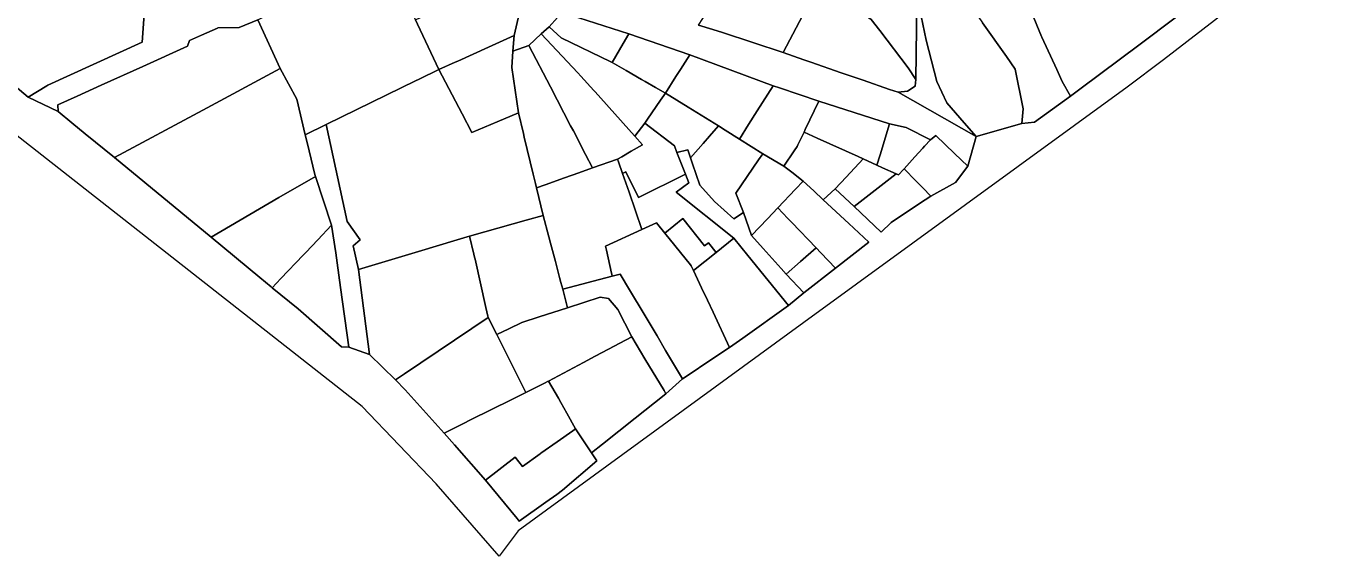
# Model space of a CAD drawing. Header units: inches. Extents: x 469561 to 471650, y 1000291 to 1003909.
# Drawn here: x 470920.8 to 471252, y 1000290.6 to 1000425.9 of the extents above; entities that cross this region are included whole.
import ezdxf

# ---------------------------------------------------------------- set-up
doc = ezdxf.new("R2010")
doc.units = ezdxf.units.IN
doc.header["$MEASUREMENT"] = 0
doc.layers.add('Gulele_10_08_New_Parcel', color=7, linetype='Continuous')

msp = doc.modelspace()

# ---------------------------------------------------------------- linework, layer by layer
at = {"layer": 'Gulele_10_08_New_Parcel'}
for points in [[(471269.5416, 1000462.1588), (471211.4731, 1000417.2532), (471202.1631, 1000410.2677), (471119.6125, 1000350.1849), (471046.5759, 1000297.0267), (471041.7329, 1000290.5708), (471025.6619, 1000308.995), (471006.7273, 1000328.8018), (470870.5715, 1000435.4985), (470556.3433, 1000687.9273)], [(470980.0165, 1000427.4644), (470975.2793, 1000425.5793), (470969.856, 1000425.411), (470969.716, 1000425.3492), (470965.6755, 1000423.5651), (470964.8728, 1000423.2106), (470962.5704, 1000422.194), (470962.0974, 1000420.7748), (470950.6695, 1000415.6019), (470940.0346, 1000410.788), (470933.8712, 1000407.9982), (470928.9693, 1000405.7793), (470929.0293, 1000404.0793), (470921.3174, 1000407.7176), (470926.1456, 1000410.6682), (470926.4267, 1000410.84), (470950.4993, 1000421.7793), (470951.4093, 1000434.7793)], [(470918.0141, 1000410.5981), (470921.3174, 1000407.7176), (470929.0293, 1000404.0793), (470932.5378, 1000401.2106), (470935.9532, 1000398.418), (470943.4032, 1000392.3264), (470968.1381, 1000372.026), (470980.5973, 1000361.6933), (470983.4416, 1000359.3345), (470983.7493, 1000359.0793), (470990.3793, 1000353.6793), (471001.4093, 1000343.9793), (471003.3393, 1000343.8793), (471008.5593, 1000342.0793), (471015.1985, 1000335.5418), (471017.6893, 1000332.9793), (471027.6293, 1000321.9793), (471030.283, 1000318.9638), (471038.1893, 1000309.9793), (471046.2881, 1000300.1484), (471046.8393, 1000299.4793), (471053.6848, 1000304.3632), (471056.442, 1000306.3303), (471057.9133, 1000307.38), (471066.6839, 1000314.8695), (471065.3248, 1000316.9205), (471068.1183, 1000319.1401), (471076.4456, 1000325.7567), (471081.4209, 1000329.71), (471084.3236, 1000332.0164), (471088.561, 1000335.8597), (471091.0024, 1000337.4806), (471094.5723, 1000339.8508), (471100.5836, 1000343.8419), (471103.9642, 1000346.2503), (471115.6611, 1000354.5834), (471119.5893, 1000357.7793), (471127.6593, 1000364.0793), (471136.1586, 1000370.7449), (471131.0419, 1000375.5005), (471124.5215, 1000381.5606), (471127.5852, 1000384.3442), (471132.4088, 1000379.8043), (471139.3121, 1000373.3071), (471141.8743, 1000375.7707), (471143.9904, 1000377.1749), (471145.9621, 1000378.4832), (471149.1417, 1000380.593), (471152.0223, 1000382.5044), (471158.3314, 1000385.9209), (471161.4849, 1000390.1584), (471163.5923, 1000397.6878), (471175.3034, 1000400.9813), (471178.5455, 1000401.3714), (471187.6904, 1000408.0347), (471190.4237, 1000410.074), (471205.1415, 1000421.0551), (471214.8155, 1000428.2731)], [(471092.6898, 1000426.1362), (471096.2988, 1000425.0278), (471098.7685, 1000424.2694), (471114.2961, 1000419.1229), (471119.6003, 1000417.2942), (471121.392, 1000416.6765), (471129.1551, 1000414.0001), (471134.7523, 1000412.0704), (471141.4959, 1000409.7454), (471143.6728, 1000408.9949), (471163.5923, 1000397.6878), (471161.4849, 1000390.1584), (471158.0802, 1000393.399), (471153.3056, 1000397.9435), (471151.9093, 1000396.8793), (471145.7193, 1000399.9793), (471141.4801, 1000400.8999), (471123.4462, 1000406.7141), (471113.3291, 1000410.1148), (471111.7193, 1000410.6559), (471090.4393, 1000418.5793), (471074.8584, 1000423.9624), (471057.8201, 1000429.3854)], [(471177.7254, 1000429.4807), (471180.3252, 1000423.2099), (471180.3793, 1000423.0793), (471184.2088, 1000414.8367), (471185.6293, 1000411.7793), (471187.6904, 1000408.0347), (471178.5455, 1000401.3714), (471175.3034, 1000400.9813), (471175.5967, 1000404.7352), (471173.6025, 1000414.8824), (471171.3333, 1000418.1191), (471165.2715, 1000426.7656)], [(471214.8155, 1000428.2731), (471205.1415, 1000421.0551), (471190.4237, 1000410.074), (471187.6904, 1000408.0347), (471185.6293, 1000411.7793), (471184.2088, 1000414.8367), (471180.3793, 1000423.0793), (471180.3252, 1000423.2099), (471177.7254, 1000429.4807)]]:
    msp.add_lwpolyline(points, dxfattribs=at)
for points in [[(471143.6728, 1000408.9949), (471146.059, 1000409.26), (471148.021, 1000410.5857), (471148.18, 1000412.2295), (471148.3601, 1000425.4037), (471148.3871, 1000427.3793), (471148.4317, 1000430.6404), (471148.4886, 1000434.8054), (471148.4626, 1000434.9748), (471148.0117, 1000437.917), (471147.1593, 1000443.4793), (471152.7899, 1000447.0837), (471162.0475, 1000431.3643), (471149.5874, 1000428.4695), (471150.8774, 1000422.3091), (471153.5992, 1000411.7657), (471156.0792, 1000406.295), (471160.5433, 1000401.1808), (471163.5923, 1000397.6878)], [(470980.0165, 1000427.4644), (470994.7073, 1000434.7295), (471003.9302, 1000439.2905), (471008.1169, 1000441.3609), (471012.3852, 1000443.4717), (471019.4669, 1000429.1515), (471020.2981, 1000427.4708), (471020.8248, 1000426.4057), (471026.2793, 1000414.7793), (471021.2345, 1000412.3212), (471020.3457, 1000411.8882), (471020.1757, 1000411.8053), (471016.8865, 1000410.2027), (470997.4847, 1000400.7492), (470992.1763, 1000398.1627), (470989.9849, 1000407.2591), (470985.7778, 1000415.0905)], [(471092.6898, 1000426.1362), (471092.867, 1000426.416), (471098.2129, 1000434.8568), (471098.6679, 1000435.5752), (471100.7498, 1000438.8625), (471104.3556, 1000436.388), (471105.3253, 1000438.1783), (471106.4837, 1000440.3167), (471108.0321, 1000443.1754), (471108.8341, 1000445.4278), (471116.1224, 1000441.7559), (471116.7353, 1000441.4471), (471117.2524, 1000441.0803), (471121.2533, 1000438.2429), (471124.0637, 1000436.2498), (471121.6569, 1000432.5318), (471119.9775, 1000429.9376), (471118.463, 1000427.0547), (471114.2961, 1000419.1229), (471098.7685, 1000424.2694), (471096.2988, 1000425.0278)], [(471131.9539, 1000431.266), (471136.5654, 1000435.6062), (471138.8394, 1000437.7464), (471140.464, 1000439.2755), (471142.7713, 1000441.4471), (471147.1593, 1000443.4793), (471148.0117, 1000437.917), (471148.4626, 1000434.9748), (471148.4886, 1000434.8054), (471148.4317, 1000430.6404), (471148.3871, 1000427.3793), (471148.3601, 1000425.4037), (471148.18, 1000412.2295), (471146.2711, 1000415.252), (471138.9588, 1000424.7294), (471136.7794, 1000427.5542), (471136.1632, 1000428.0282), (471133.0917, 1000430.3908)], [(470909.4903, 1000418.0309), (470916.0893, 1000427.8793), (470916.993, 1000429.0179), (470922.9823, 1000436.5641), (470923.6293, 1000437.3793), (470928.4936, 1000439.8214), (470928.9628, 1000440.0569), (470934.0907, 1000442.6313), (470934.643, 1000441.9283), (470936.5823, 1000439.4602), (470938.2538, 1000437.3328), (470942.417, 1000432.0342), (470943.7187, 1000432.4316), (470951.4093, 1000434.7793), (470950.4993, 1000421.7793), (470926.4267, 1000410.84), (470926.1456, 1000410.6682), (470921.3174, 1000407.7176), (470918.0141, 1000410.5981), (470916.1721, 1000412.2043), (470913.7867, 1000414.2844), (470911.3913, 1000416.3732)], [(471020.2981, 1000427.4708), (471024.3079, 1000429.394), (471041.9993, 1000437.8793), (471047.7944, 1000434.4367), (471048.0593, 1000434.2793), (471045.5593, 1000423.4793), (471039.0084, 1000420.5232), (471031.1431, 1000416.9741), (471030.4912, 1000416.6799), (471026.2793, 1000414.7793), (471020.8248, 1000426.4057)], [(471045.252, 1000419.5134), (471045.5593, 1000423.4793), (471048.0593, 1000434.2793), (471047.7944, 1000434.4367), (471057.8201, 1000429.3854), (471056.6497, 1000428.1117), (471054.4642, 1000425.7334), (471052.4933, 1000423.9596), (471049.3398, 1000420.9047)], [(471114.2961, 1000419.1229), (471118.463, 1000427.0547), (471119.9775, 1000429.9376), (471121.6569, 1000432.5318), (471124.0637, 1000436.2498), (471124.9374, 1000435.6979), (471129.0049, 1000433.1287), (471129.899, 1000432.5639), (471131.9539, 1000431.266), (471133.0917, 1000430.3908), (471136.1632, 1000428.0282), (471136.7794, 1000427.5542), (471138.9588, 1000424.7294), (471146.2711, 1000415.252), (471148.18, 1000412.2295), (471148.021, 1000410.5857), (471146.059, 1000409.26), (471143.6728, 1000408.9949), (471141.4959, 1000409.7454), (471134.7523, 1000412.0704), (471129.1551, 1000414.0001), (471121.392, 1000416.6765), (471119.6003, 1000417.2942)], [(471149.5874, 1000428.4695), (471162.0475, 1000431.3643), (471165.2715, 1000426.7656), (471171.3333, 1000418.1191), (471173.6025, 1000414.8824), (471175.5967, 1000404.7352), (471175.3034, 1000400.9813), (471163.5923, 1000397.6878), (471160.5433, 1000401.1808), (471156.0792, 1000406.295), (471153.5992, 1000411.7657), (471150.8774, 1000422.3091)], [(470928.9693, 1000405.7793), (470933.8712, 1000407.9982), (470940.0346, 1000410.788), (470950.6695, 1000415.6019), (470962.0974, 1000420.7748), (470962.5704, 1000422.194), (470964.8728, 1000423.2106), (470965.6755, 1000423.5651), (470969.716, 1000425.3492), (470969.856, 1000425.411), (470975.2793, 1000425.5793), (470980.0165, 1000427.4644), (470985.7778, 1000415.0905), (470965.9694, 1000404.4492), (470943.4032, 1000392.3264), (470935.9532, 1000398.418), (470932.5378, 1000401.2106), (470929.0293, 1000404.0793)], [(471054.4642, 1000425.7334), (471056.6497, 1000428.1117), (471057.8201, 1000429.3854), (471074.8584, 1000423.9624), (471073.4346, 1000421.4753), (471070.6257, 1000416.5687), (471070.2825, 1000416.735), (471057.535, 1000422.9116)], [(471026.2793, 1000414.7793), (471030.4912, 1000416.6799), (471031.1431, 1000416.9741), (471039.0084, 1000420.5232), (471045.5593, 1000423.4793), (471045.252, 1000419.5134), (471044.926, 1000415.305), (471046.619, 1000403.7141), (471041.2071, 1000401.4414), (471034.7551, 1000398.7319), (471032.2633, 1000403.4497)], [(471049.3398, 1000420.9047), (471052.4933, 1000423.9596), (471061.8305, 1000413.9924), (471062.6151, 1000413.1194), (471065.9164, 1000409.4457), (471066.2535, 1000409.0706), (471072.7255, 1000401.8688), (471075.5723, 1000398.7009), (471076.3611, 1000397.8232), (471078.3196, 1000395.6138), (471075.448, 1000393.9251), (471073.1024, 1000392.5457), (471071.9693, 1000391.8793), (471065.5999, 1000389.6657), (471063.8031, 1000393.1177), (471060.6822, 1000399.1137), (471059.9867, 1000400.4498), (471054.8334, 1000410.3504)], [(471052.4933, 1000423.9596), (471054.4642, 1000425.7334), (471057.535, 1000422.9116), (471070.2825, 1000416.735), (471070.6257, 1000416.5687), (471074.1398, 1000414.557), (471078.0939, 1000412.2934), (471079.0552, 1000411.743), (471081.656, 1000410.2542), (471084.225, 1000408.7835), (471082.9884, 1000406.9973), (471079.6358, 1000402.1547), (471078.9036, 1000401.097), (471076.3611, 1000397.8232), (471075.5723, 1000398.7009), (471072.7255, 1000401.8688), (471066.2535, 1000409.0706), (471065.9164, 1000409.4457), (471062.6151, 1000413.1194), (471061.8305, 1000413.9924)], [(471070.6257, 1000416.5687), (471073.4346, 1000421.4753), (471074.8584, 1000423.9624), (471090.4393, 1000418.5793), (471088.0741, 1000414.851), (471086.904, 1000413.0064), (471084.225, 1000408.7835), (471081.656, 1000410.2542), (471079.0552, 1000411.743), (471078.0939, 1000412.2934), (471074.1398, 1000414.557)], [(471044.926, 1000415.305), (471045.252, 1000419.5134), (471049.3398, 1000420.9047), (471054.8334, 1000410.3504), (471059.9867, 1000400.4498), (471060.6822, 1000399.1137), (471063.8031, 1000393.1177), (471065.5999, 1000389.6657), (471062.1088, 1000388.4331), (471058.42, 1000387.1307), (471053.4688, 1000385.3825), (471051.2681, 1000384.6055), (471051.001, 1000385.7033), (471050.4287, 1000388.0556), (471048.123, 1000397.5325), (471047.9033, 1000398.4354), (471046.619, 1000403.7141)], [(471084.225, 1000408.7835), (471086.904, 1000413.0064), (471088.0741, 1000414.851), (471090.4393, 1000418.5793), (471111.7193, 1000410.6559), (471107.6761, 1000404.2609), (471105.4475, 1000400.7361), (471103.1087, 1000397.037), (471099.5116, 1000399.2891), (471097.7258, 1000400.4072), (471090.0419, 1000405.1745)], [(470943.4032, 1000392.3264), (470965.9694, 1000404.4492), (470985.7778, 1000415.0905), (470989.9849, 1000407.2591), (470992.1763, 1000398.1627), (470992.7285, 1000395.8706), (470993.1766, 1000394.0104), (470994.6151, 1000388.0392), (470994.7455, 1000387.4977), (470985.4471, 1000382.0909), (470968.1381, 1000372.026)], [(470997.4847, 1000400.7492), (471016.8865, 1000410.2027), (471020.1757, 1000411.8053), (471020.3457, 1000411.8882), (471021.2345, 1000412.3212), (471026.2793, 1000414.7793), (471032.2633, 1000403.4497), (471034.7551, 1000398.7319), (471041.2071, 1000401.4414), (471046.619, 1000403.7141), (471047.9033, 1000398.4354), (471048.123, 1000397.5325), (471050.4287, 1000388.0556), (471051.001, 1000385.7033), (471051.2681, 1000384.6055), (471052.986, 1000377.5445), (471048.6216, 1000376.326), (471038.0969, 1000373.3877), (471034.1721, 1000372.2919), (471033.5725, 1000372.1245), (471030.1105, 1000371.081), (471021.9691, 1000368.627), (471005.7826, 1000363.7481), (471004.3893, 1000369.7859), (471006.2252, 1000371.3401), (471002.9093, 1000375.9793)], [(471103.1087, 1000397.037), (471105.4475, 1000400.7361), (471107.6761, 1000404.2609), (471111.7193, 1000410.6559), (471113.3291, 1000410.1148), (471123.4462, 1000406.7141), (471119.9463, 1000399.4642), (471119.6359, 1000398.8213), (471118.0684, 1000395.5742), (471117.9277, 1000395.2828), (471117.862, 1000395.1852), (471117.075, 1000394.0159), (471114.4786, 1000390.1584), (471109.0586, 1000393.3119)], [(471078.9036, 1000401.097), (471079.6358, 1000402.1547), (471082.9884, 1000406.9973), (471084.225, 1000408.7835), (471090.0419, 1000405.1745), (471097.7258, 1000400.4072), (471095.4602, 1000397.7954), (471093.8092, 1000395.8922), (471090.6305, 1000392.2279), (471089.9407, 1000394.2973), (471087.1538, 1000393.5845), (471086.4916, 1000395.2828)], [(471119.6359, 1000398.8213), (471119.9463, 1000399.4642), (471123.4462, 1000406.7141), (471141.4801, 1000400.8999), (471139.0728, 1000393.0609), (471138.2493, 1000390.3793), (471134.7498, 1000391.9665), (471133.4244, 1000392.5676), (471122.9438, 1000397.321)], [(470992.1763, 1000398.1627), (470997.4847, 1000400.7492), (471002.9093, 1000375.9793), (471006.2252, 1000371.3401), (471004.3893, 1000369.7859), (471005.7826, 1000363.7481), (471008.5593, 1000342.0793), (471003.3393, 1000343.8793), (471001.2093, 1000359.1119), (471000.3224, 1000365.4543), (470999.9693, 1000367.9793), (470998.8844, 1000375.0809), (470994.7455, 1000387.4977), (470994.6151, 1000388.0392), (470993.1766, 1000394.0104), (470992.7285, 1000395.8706)], [(471071.9693, 1000391.8793), (471073.1024, 1000392.5457), (471075.448, 1000393.9251), (471078.3196, 1000395.6138), (471076.3611, 1000397.8232), (471078.9036, 1000401.097), (471086.4916, 1000395.2828), (471087.1538, 1000393.5845), (471089.2928, 1000388.0987), (471077.3217, 1000382.1614), (471074.081, 1000388.6955), (471073.2236, 1000388.2702), (471072.1857, 1000391.2567)], [(471090.6305, 1000392.2279), (471093.8092, 1000395.8922), (471095.4602, 1000397.7954), (471097.7258, 1000400.4072), (471099.5116, 1000399.2891), (471103.1087, 1000397.037), (471109.0586, 1000393.3119), (471107.9664, 1000391.7204), (471102.1604, 1000383.2602), (471104.1313, 1000378.3329), (471101.6676, 1000376.6576), (471096.7403, 1000381.0922), (471092.9693, 1000385.2793), (471091.1282, 1000390.7493)], [(471138.2493, 1000390.3793), (471139.0728, 1000393.0609), (471141.4801, 1000400.8999), (471145.7193, 1000399.9793), (471151.9093, 1000396.8793), (471150.4331, 1000395.2539), (471149.9641, 1000394.7375), (471147.9362, 1000392.5047), (471145.1741, 1000389.4635), (471145.0429, 1000389.319), (471143.7467, 1000387.8918), (471143.1853, 1000388.1458), (471139.7046, 1000389.7208)], [(471114.4786, 1000390.1584), (471117.075, 1000394.0159), (471117.862, 1000395.1852), (471117.9277, 1000395.2828), (471118.0684, 1000395.5742), (471119.6359, 1000398.8213), (471122.9438, 1000397.321), (471133.4244, 1000392.5676), (471134.7498, 1000391.9665), (471130.4199, 1000387.36), (471127.5852, 1000384.3442), (471124.5215, 1000381.5606), (471122.1013, 1000383.8099), (471119.4059, 1000386.3151), (471116.4666, 1000388.6077)], [(471145.1741, 1000389.4635), (471147.9362, 1000392.5047), (471149.9641, 1000394.7375), (471150.4331, 1000395.2539), (471151.9093, 1000396.8793), (471153.3056, 1000397.9435), (471158.0802, 1000393.399), (471161.4849, 1000390.1584), (471158.3314, 1000385.9209), (471152.0223, 1000382.5044), (471149.9642, 1000384.5958), (471148.1838, 1000386.4051)], [(471086.9843, 1000383.4573), (471090.2034, 1000385.8958), (471089.2928, 1000388.0987), (471087.1538, 1000393.5845), (471089.9407, 1000394.2973), (471090.6305, 1000392.2279), (471091.1282, 1000390.7493), (471092.9693, 1000385.2793), (471096.7403, 1000381.0922), (471101.6676, 1000376.6576), (471104.1313, 1000378.3329), (471106.2007, 1000372.4202), (471109.1461, 1000369.1475), (471113.7906, 1000363.9871), (471115.0699, 1000362.5656), (471119.5893, 1000357.7793), (471115.6611, 1000354.5834), (471105.2785, 1000367.3057), (471101.6676, 1000371.7303)], [(471051.2681, 1000384.6055), (471053.4688, 1000385.3825), (471058.42, 1000387.1307), (471062.1088, 1000388.4331), (471065.5999, 1000389.6657), (471071.9693, 1000391.8793), (471072.1857, 1000391.2567), (471073.2236, 1000388.2702), (471074.8992, 1000383.4487), (471078.2089, 1000373.9254), (471068.9301, 1000369.7406), (471069.1606, 1000368.6909), (471070.4503, 1000362.8165), (471070.5062, 1000362.562), (471070.6296, 1000362.0621), (471057.9519, 1000358.7119), (471057.5001, 1000360.4252), (471057.153, 1000361.7416), (471056.0959, 1000365.7507), (471054.849, 1000370.4794), (471054.427, 1000372.0798), (471052.986, 1000377.5445)], [(471102.1604, 1000383.2602), (471107.9664, 1000391.7204), (471109.0586, 1000393.3119), (471114.4786, 1000390.1584), (471116.4666, 1000388.6077), (471119.4059, 1000386.3151), (471117.4269, 1000384.2328), (471112.9263, 1000379.4971), (471110.2553, 1000376.6866), (471106.2007, 1000372.4202), (471104.1313, 1000378.3329)], [(471127.5852, 1000384.3442), (471130.4199, 1000387.36), (471134.7498, 1000391.9665), (471138.2493, 1000390.3793), (471139.7046, 1000389.7208), (471143.1853, 1000388.1458), (471135.4975, 1000382.1951), (471132.4088, 1000379.8043)], [(470968.1381, 1000372.026), (470985.4471, 1000382.0909), (470994.7455, 1000387.4977), (470998.8844, 1000375.0809), (470995.353, 1000371.3473), (470992.2841, 1000368.1027), (470991.6322, 1000367.4135), (470985.9643, 1000361.4211), (470983.7493, 1000359.0793), (470983.4416, 1000359.3345), (470980.5973, 1000361.6933)], [(471073.2236, 1000388.2702), (471074.081, 1000388.6955), (471077.3217, 1000382.1614), (471089.2928, 1000388.0987), (471090.2034, 1000385.8958), (471086.9843, 1000383.4573), (471101.6676, 1000371.7303), (471097.1566, 1000368.1198), (471095.186, 1000370.5674), (471094.222, 1000369.7913), (471088.6404, 1000376.7237), (471084.0728, 1000373.0462), (471081.9585, 1000375.6722), (471078.2089, 1000373.9254), (471074.8992, 1000383.4487)], [(471132.4088, 1000379.8043), (471135.4975, 1000382.1951), (471143.1853, 1000388.1458), (471143.7467, 1000387.8918), (471145.0429, 1000389.319), (471145.1741, 1000389.4635), (471148.1838, 1000386.4051), (471149.9642, 1000384.5958), (471152.0223, 1000382.5044), (471149.1417, 1000380.593), (471145.9621, 1000378.4832), (471143.9904, 1000377.1749), (471141.8743, 1000375.7707), (471139.3121, 1000373.3071)], [(471112.9263, 1000379.4971), (471117.4269, 1000384.2328), (471119.4059, 1000386.3151), (471122.1013, 1000383.8099), (471124.5215, 1000381.5606), (471131.0419, 1000375.5005), (471136.1586, 1000370.7449), (471127.6593, 1000364.0793), (471123.9454, 1000367.965), (471122.6893, 1000369.2793), (471116.4954, 1000375.7618), (471115.5015, 1000376.8019)], [(471034.1721, 1000372.2919), (471038.0969, 1000373.3877), (471048.6216, 1000376.326), (471052.986, 1000377.5445), (471054.427, 1000372.0798), (471054.849, 1000370.4794), (471056.0959, 1000365.7507), (471057.153, 1000361.7416), (471057.5001, 1000360.4252), (471057.9519, 1000358.7119), (471059.2058, 1000353.9568), (471051.953, 1000351.6193), (471047.5019, 1000350.1847), (471044.1604, 1000348.5843), (471041.1082, 1000347.1226), (471039.8683, 1000349.5899), (471039.383, 1000350.5555), (471038.894, 1000351.5285), (471038.8243, 1000351.8394), (471038.3291, 1000354.0463), (471035.57, 1000366.3439), (471035.4449, 1000366.9016), (471035.2563, 1000367.7001)], [(471106.2007, 1000372.4202), (471110.2553, 1000376.6866), (471112.9263, 1000379.4971), (471115.5015, 1000376.8019), (471116.4954, 1000375.7618), (471122.6893, 1000369.2793), (471118.7646, 1000365.8211), (471115.0699, 1000362.5656), (471113.7906, 1000363.9871), (471109.1461, 1000369.1475)], [(470983.7493, 1000359.0793), (470985.9643, 1000361.4211), (470991.6322, 1000367.4135), (470992.2841, 1000368.1027), (470995.353, 1000371.3473), (470998.8844, 1000375.0809), (470999.9693, 1000367.9793), (471000.3224, 1000365.4543), (471001.2093, 1000359.1119), (471003.3393, 1000343.8793), (471001.4093, 1000343.9793), (470990.3793, 1000353.6793)], [(471068.9301, 1000369.7406), (471078.2089, 1000373.9254), (471081.9585, 1000375.6722), (471084.0728, 1000373.0462), (471090.6304, 1000364.9015), (471090.8093, 1000364.6793), (471091.3685, 1000363.4873), (471093.4547, 1000359.0397), (471094.9385, 1000355.8765), (471096.3624, 1000352.8408), (471100.5836, 1000343.8419), (471094.5723, 1000339.8508), (471091.0024, 1000337.4806), (471088.561, 1000335.8597), (471085.77, 1000340.5427), (471084.2517, 1000343.0901), (471082.0564, 1000346.7737), (471078.751, 1000352.3197), (471075.0464, 1000358.5356), (471072.657, 1000362.5448), (471070.6296, 1000362.0621), (471070.5062, 1000362.562), (471070.4503, 1000362.8165), (471069.1606, 1000368.6909)], [(471084.0728, 1000373.0462), (471088.6404, 1000376.7237), (471094.222, 1000369.7913), (471095.186, 1000370.5674), (471097.1566, 1000368.1198), (471091.3685, 1000363.4873), (471090.8093, 1000364.6793), (471090.6304, 1000364.9015)], [(471005.7826, 1000363.7481), (471021.9691, 1000368.627), (471030.1105, 1000371.081), (471033.5725, 1000372.1245), (471034.1721, 1000372.2919), (471035.2563, 1000367.7001), (471035.4449, 1000366.9016), (471035.57, 1000366.3439), (471038.3291, 1000354.0463), (471038.8243, 1000351.8394), (471038.894, 1000351.5285), (471017.5135, 1000337.1036), (471015.1985, 1000335.5418), (471008.5593, 1000342.0793)], [(471091.3685, 1000363.4873), (471097.1566, 1000368.1198), (471101.6676, 1000371.7303), (471105.2785, 1000367.3057), (471115.6611, 1000354.5834), (471103.9642, 1000346.2503), (471100.5836, 1000343.8419), (471096.3624, 1000352.8408), (471094.9385, 1000355.8765), (471093.4547, 1000359.0397)], [(471115.0699, 1000362.5656), (471118.7646, 1000365.8211), (471122.6893, 1000369.2793), (471123.9454, 1000367.965), (471127.6593, 1000364.0793), (471119.5893, 1000357.7793)], [(471057.9519, 1000358.7119), (471070.6296, 1000362.0621), (471072.657, 1000362.5448), (471075.0464, 1000358.5356), (471078.751, 1000352.3197), (471082.0564, 1000346.7737), (471084.2517, 1000343.0901), (471085.77, 1000340.5427), (471088.561, 1000335.8597), (471084.3236, 1000332.0164), (471083.8793, 1000332.8793), (471078.9797, 1000340.9629), (471075.5897, 1000346.5558), (471072.0054, 1000353.4994), (471069.6403, 1000356.3572), (471067.5708, 1000356.6528), (471059.2058, 1000353.9568)], [(471041.1082, 1000347.1226), (471044.1604, 1000348.5843), (471047.5019, 1000350.1847), (471051.953, 1000351.6193), (471059.2058, 1000353.9568), (471067.5708, 1000356.6528), (471069.6403, 1000356.3572), (471072.0054, 1000353.4994), (471075.5897, 1000346.5558), (471068.0315, 1000342.5362), (471066.249, 1000341.5882), (471063.255, 1000339.9959), (471054.3657, 1000335.2684), (471054.0954, 1000335.1309), (471053.4414, 1000334.7984), (471048.5515, 1000332.312)], [(471015.1985, 1000335.5418), (471017.5135, 1000337.1036), (471038.894, 1000351.5285), (471039.383, 1000350.5555), (471039.8683, 1000349.5899), (471041.1082, 1000347.1226), (471048.5515, 1000332.312), (471044.9944, 1000330.5553), (471034.4313, 1000325.3386), (471032.6182, 1000324.4431), (471027.6293, 1000321.9793), (471017.6893, 1000332.9793)], [(471054.3657, 1000335.2684), (471063.255, 1000339.9959), (471066.249, 1000341.5882), (471068.0315, 1000342.5362), (471075.5897, 1000346.5558), (471078.9797, 1000340.9629), (471083.8793, 1000332.8793), (471084.3236, 1000332.0164), (471081.4209, 1000329.71), (471076.4456, 1000325.7567), (471068.1183, 1000319.1401), (471065.3248, 1000316.9205), (471061.2639, 1000323.0487), (471059.0067, 1000327.0471), (471057.4662, 1000329.776), (471056.8446, 1000330.8771)], [(471027.6293, 1000321.9793), (471032.6182, 1000324.4431), (471034.4313, 1000325.3386), (471044.9944, 1000330.5553), (471048.5515, 1000332.312), (471053.4414, 1000334.7984), (471054.0954, 1000335.1309), (471054.3657, 1000335.2684), (471056.8446, 1000330.8771), (471057.4662, 1000329.776), (471059.0067, 1000327.0471), (471061.2639, 1000323.0487), (471060.5774, 1000322.5648), (471056.5351, 1000319.7159), (471052.4054, 1000316.8054), (471052.2021, 1000316.6621), (471047.6485, 1000313.4528), (471045.7922, 1000315.8549), (471038.1893, 1000309.9793), (471030.283, 1000318.9638)], [(471038.1893, 1000309.9793), (471045.7922, 1000315.8549), (471047.6485, 1000313.4528), (471052.2021, 1000316.6621), (471052.4054, 1000316.8054), (471056.5351, 1000319.7159), (471060.5774, 1000322.5648), (471061.2639, 1000323.0487), (471065.3248, 1000316.9205), (471066.6839, 1000314.8695), (471057.9133, 1000307.38), (471056.442, 1000306.3303), (471053.6848, 1000304.3632), (471046.8393, 1000299.4793), (471046.2881, 1000300.1484)]]:
    msp.add_lwpolyline(points, close=True, dxfattribs=at)

doc.saveas('drawing.dxf')
